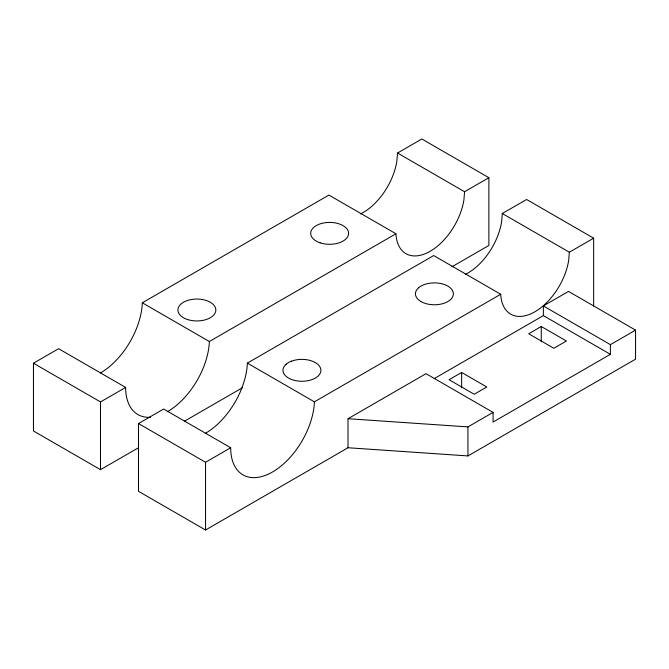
<?xml version="1.0" encoding="UTF-8"?>
<svg xmlns="http://www.w3.org/2000/svg" width="669" height="669" viewBox="0 0 669 669"><rect width="100%" height="100%" fill="white"/><g stroke="black" fill="none" stroke-linecap="round" stroke-linejoin="round"><path stroke-width="1" d="M451.851 266.831L488.88 245.448L488.88 177.703L464.579 191.735L463.918 199.864A48.594 28.056 -60 0 1 428.528 252.18A48.594 28.056 -60 0 1 396.023 235.204L395.956 233.774L328.905 195.064L142.305 302.806L142.204 305.181A59.265 34.219 -60 0 1 100.501 372.909M395.956 233.774L209.347 341.516L209.246 343.891A59.265 34.219 -60 0 1 167.543 411.619M593.646 305.934L593.646 238.189L569.336 252.221L568.683 260.341A48.594 28.056 -60 0 1 533.293 312.666A48.594 28.056 -60 0 1 500.788 295.69L500.721 294.26L433.671 255.55L247.346 363.125L247.246 365.508A59.265 34.219 -60 0 1 205.542 433.228M500.721 294.26L314.388 401.835L314.288 404.218A59.265 34.219 -60 0 1 270.535 473.067A59.265 34.219 -60 0 1 230.68 447.753L163.637 409.035L138.491 423.552L138.491 491.297L205.542 530.007L348.014 447.745L467.932 455.932L635.55 359.161L635.55 330.126L568.499 291.416L543.362 305.934L543.362 315.609L434.148 378.662M488.88 177.703L421.83 138.993L397.528 153.025L396.868 161.154A48.594 28.056 -60 0 1 360.641 213.896M593.646 238.189L526.595 199.479L502.294 213.511L501.633 221.631A48.594 28.056 -60 0 1 465.398 274.382M138.433 447.778L100.501 469.68L33.45 430.97L33.45 363.225L58.596 348.708L125.638 387.418A59.265 34.219 -60 0 0 150.567 417.272M33.45 363.225L100.501 401.935L125.638 387.418M184.493 421.186L242.303 387.811M138.491 423.552L205.542 462.262L230.68 447.745M348.014 447.745L348.014 418.71L426.028 373.678L493.07 412.388L493.07 422.064L610.404 354.319L610.404 344.644L543.362 305.934M461.643 372.466L449.075 379.724L474.212 394.242L486.789 386.983L461.643 372.466L461.643 387.744M541.263 326.497L528.694 333.756L553.832 348.273L566.409 341.014L541.263 326.497L541.263 341.775M348.014 418.71L467.932 426.906L493.07 412.388M610.404 344.644L635.55 330.126M397.528 153.025L464.579 191.735M502.294 213.511L569.336 252.221M543.362 315.609L610.404 354.319M247.346 363.125L314.388 401.835M142.305 302.806L209.347 341.516M467.932 426.906L467.932 455.932M205.542 462.262L205.542 530.007M100.501 401.935L100.501 469.68M418.643 287.745A18.966 10.947 0 0 0 415.533 292.754L415.441 293.833A18.966 10.947 0 0 0 434.407 304.78L436.263 304.729A18.966 10.947 0 0 0 444.952 302.932A19 10.963 0 0 0 450.17 299.921A18.966 10.947 0 0 0 453.281 294.912L453.373 293.833A18.966 10.947 0 0 0 434.407 282.887L432.55 282.937A18.966 10.947 0 0 0 423.87 284.735A19 10.963 0 0 0 418.593 287.729M286.165 364.237A18.966 10.947 0 0 0 283.054 369.246L282.962 370.325A18.966 10.947 0 0 0 301.92 381.271L303.785 381.221A18.966 10.947 0 0 0 312.465 379.423A19 10.963 0 0 0 317.691 376.404A18.966 10.947 0 0 0 320.794 371.395L320.886 370.325A18.966 10.947 0 0 0 301.928 359.37L300.063 359.429A18.966 10.947 0 0 0 291.383 361.218M286.106 364.212A19 10.963 0 0 1 291.341 361.193M320.158 242.83A18.966 10.947 0 0 0 348.608 233.356A18.966 10.947 0 0 0 320.158 223.872A18.966 10.947 0 0 0 320.158 242.83M187.395 319.481A18.966 10.947 0 0 0 215.844 309.998A18.966 10.947 0 0 0 187.395 300.515A18.966 10.947 0 0 0 187.395 319.481"/></g></svg>
